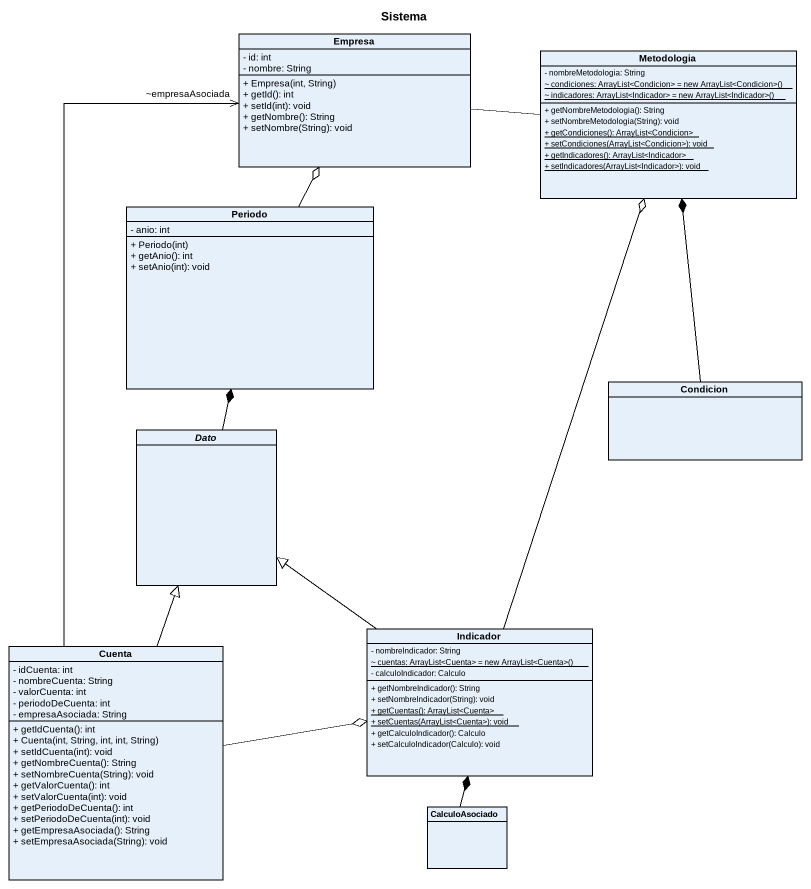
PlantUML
@startuml
title Sistema
hide circle
hide empty members
skinparam classAttributeIconSize 0
class Empresa {
  - id: int
  - nombre: String
  + Empresa(int, String)
  + getId(): int
  + setId(int): void
  + getNombre(): String
  + setNombre(String): void
}
class Metodologia {
  - nombreMetodologia: String
  {static} {field} ~ condiciones: ArrayList<Condicion> = new ArrayList<Condicion>()
  {static} {field} ~ indicadores: ArrayList<Indicador> = new ArrayList<Indicador>()
  + getNombreMetodologia(): String
  + setNombreMetodologia(String): void
  {static} + getCondiciones(): ArrayList<Condicion>
  {static} + setCondiciones(ArrayList<Condicion>): void
  {static} + getIndicadores(): ArrayList<Indicador>
  {static} + setIndicadores(ArrayList<Indicador>): void
}
class Periodo {
  - anio: int
  + Periodo(int)
  + getAnio(): int
  + setAnio(int): void
}
class Condicion
abstract class Dato
class Indicador {
  - nombreIndicador: String
  {static} {field} ~ cuentas: ArrayList<Cuenta> = new ArrayList<Cuenta>()
  - calculoIndicador: Calculo
  + getNombreIndicador(): String
  + setNombreIndicador(String): void
  {static} + getCuentas(): ArrayList<Cuenta>
  {static} + setCuentas(ArrayList<Cuenta>): void
  + getCalculoIndicador(): Calculo
  + setCalculoIndicador(Calculo): void
}
class Cuenta {
  - idCuenta: int
  - nombreCuenta: String
  - valorCuenta: int
  - periodoDeCuenta: int
  - empresaAsociada: String
  + getIdCuenta(): int
  + Cuenta(int, String, int, int, String)
  + setIdCuenta(int): void
  + getNombreCuenta(): String
  + setNombreCuenta(String): void
  + getValorCuenta(): int
  + setValorCuenta(int): void
  + getPeriodoDeCuenta(): int
  + setPeriodoDeCuenta(int): void
  + getEmpresaAsociada(): String
  + setEmpresaAsociada(String): void
}
class CalculoAsociado
Metodologia -left- Empresa
Periodo -up-o Empresa
Condicion -up-* Metodologia
Dato -up-* Periodo
Indicador -up-o Metodologia
Indicador -up-|> Dato
Cuenta -up-> "~empresaAsociada" Empresa
Cuenta -up-|> Dato
Cuenta -right-o Indicador
CalculoAsociado -up-* Indicador
@enduml
